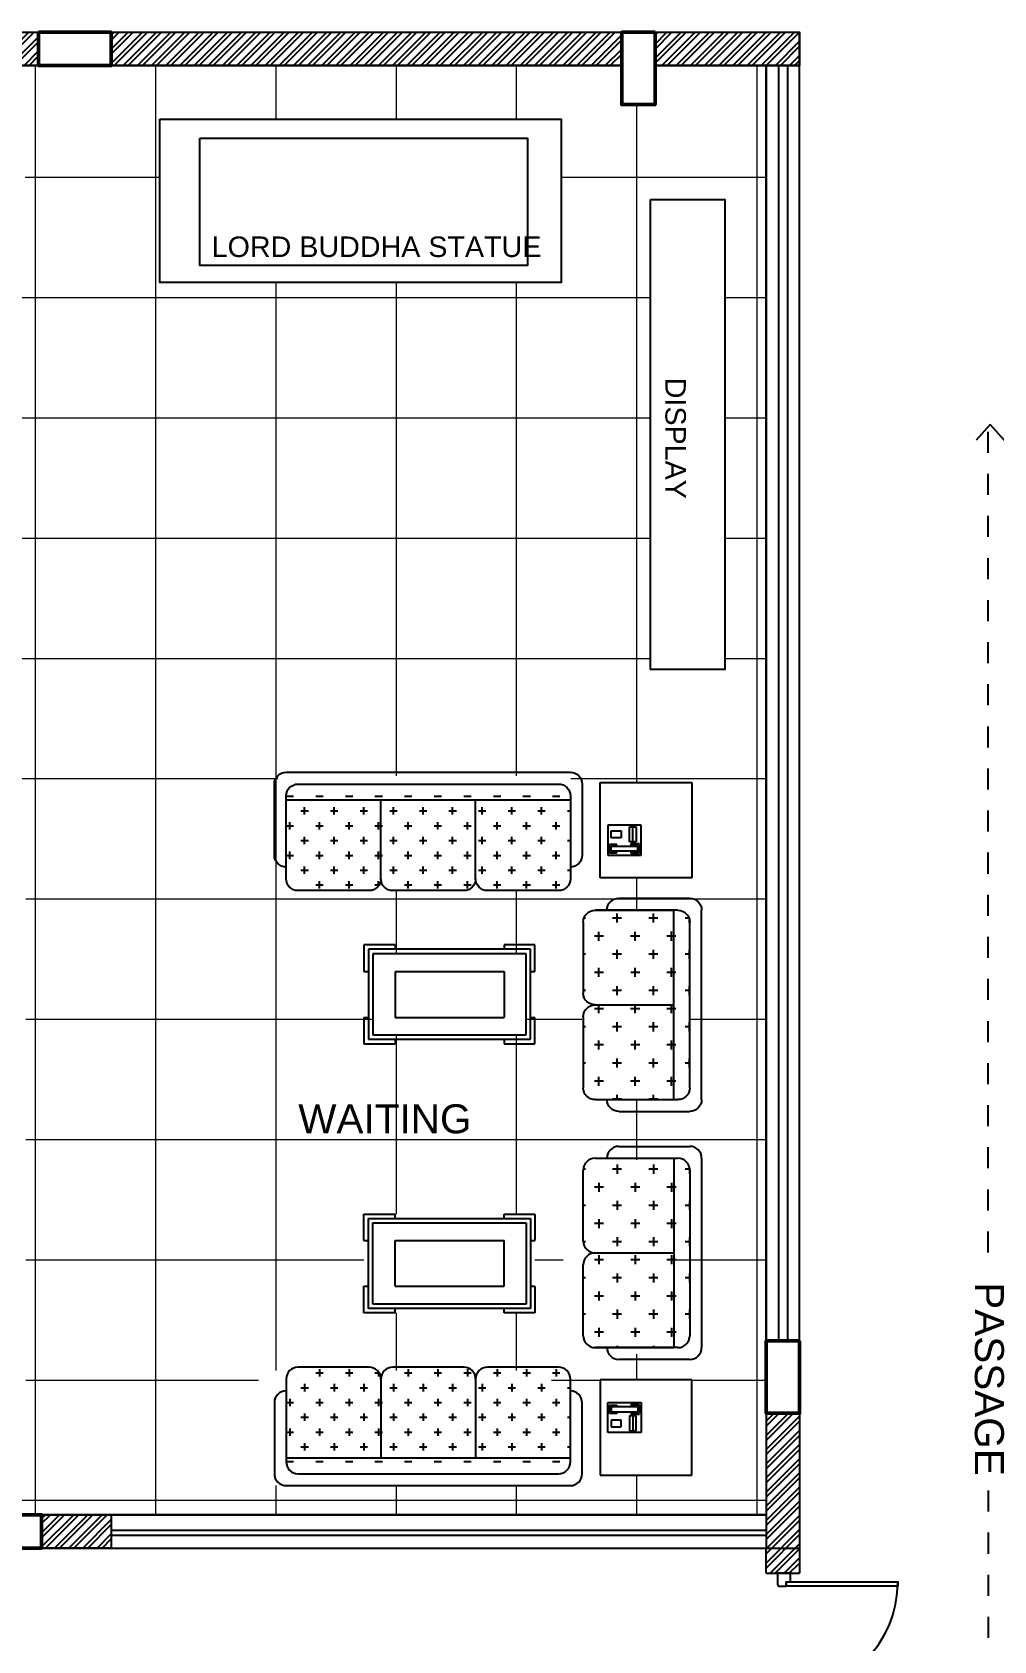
# Model space of a CAD drawing. Header units: millimetres. Extents: x 1521 to 3683, y 1649 to 3322.
# Drawn here: x 1562.47 to 1567.03, y 1672.68 to 1680.33 of the extents above; entities that cross this region are included whole.
import ezdxf

# ---------------------------------------------------------------- set-up
doc = ezdxf.new("R2010")
doc.units = ezdxf.units.MM
doc.header["$LTSCALE"] = 0.1
doc.linetypes.add('DASHED2', pattern=[0.375, 0.25, -0.125])
doc.layers.add('COL', color=1, linetype='Continuous', lineweight=50)
doc.styles.add('WORKING', font='ARIALN.TTF')
pattern_1 = [(45, (727.2251917623503, 588.5356169449387), (-0.0336759604540093, 0.0336759604540093), []), (45, (727.2251917623503, 588.5594294449385), (-0.0336759604540093, 0.0336759604540093), [])]

# ---------------------------------------------------------------- blocks, each defined once
blk = doc.blocks.new('CORNER')
at = {"ltscale": 0.02}
for p, q in [((836.5132669836594, 549.0750119954903), (836.5132669836594, 548.4943628972042)), ((837.1169068013776, 549.0750119954903), (836.5132669836594, 549.0750119954903)), ((837.1169068013776, 548.4943628972042), (837.1169068013776, 549.0750119954903)), ((836.5132669836594, 548.4943628972042), (837.1169068013776, 548.4943628972042))]:
    blk.add_line(p, q, dxfattribs=at)
blk = doc.blocks.new('5 SITE SOFA')
at = {"ltscale": 0.02}
h = blk.add_hatch(dxfattribs=at)
h.set_pattern_fill('CROSS', color=256, scale=0.0180844907407413, angle=90, style=0)
h.set_pattern_definition([(180, (1023.919534311578, 431.4869729357114), (-0.1148365162037068, 0.1148365162037069), [0.0574182581018534, -0.1722547743055604]), (90, (1023.890825182527, 431.4582638066607), (0.1148365162037069, 0.1148365162037068), [0.0574182581018534, -0.1722547743055603])])
edge = h.paths.add_edge_path()
edge.add_ellipse((837.3964713787731, 549.1077649624561), major_axis=(-0.05303300858895311, -0.05303300858895311), ratio=0.9999999999996051, start_angle=225.0000000001161, end_angle=314.9999999999887, ccw=False)
edge.add_line((837.3964713787726, 549.1827649624561), (837.8464713787721, 549.1827649624561))
edge.add_ellipse((837.8464713787721, 549.1077649624561), major_axis=(-0.0530330085890216, 0.0530330085890216), ratio=0.9999999999970204, start_angle=225.0000000000854, end_angle=314.9999999999146, ccw=False)
edge.add_line((837.9214713787721, 549.1077649624561), (837.9214713787721, 548.6077649624568))
edge.add_line((837.9214713787721, 548.6077649624568), (837.3214713787726, 548.6077649624568))
edge.add_line((837.321471378773, 548.6077649624568), (837.321471378773, 549.1077649624561))
edge = h.paths.add_edge_path()
edge.add_ellipse((837.9964713787721, 549.1077649624561), major_axis=(-0.05303300858895311, -0.05303300858895311), ratio=0.9999999999996051, start_angle=225.0000000001161, end_angle=314.9999999999887, ccw=False)
edge.add_line((837.9964713787718, 549.1827649624561), (838.4464713787712, 549.1827649624561))
edge.add_ellipse((838.4464713787712, 549.1077649624561), major_axis=(-0.0530330085890216, 0.0530330085890216), ratio=0.9999999999970204, start_angle=225.0000000000854, end_angle=314.9999999999146, ccw=False)
edge.add_line((838.5214713787714, 549.1077649624561), (838.5214713787714, 548.6077649624568))
edge.add_line((838.5214713787714, 548.6077649624568), (837.9214713787721, 548.6077649624568))
edge.add_line((837.9214713787721, 548.6077649624568), (837.9214713787721, 549.1077649624561))
edge = h.paths.add_edge_path()
edge.add_line((837.321471378773, 548.5827649624568), (837.321471378773, 548.6077649624569))
edge.add_line((837.321471378773, 548.6077649624568), (838.5214713787714, 548.6077649624568))
edge.add_line((838.5214713787714, 548.6077649624568), (838.5214713787714, 548.5827649624568))
edge.add_ellipse((838.4464713787712, 548.5827649624568), major_axis=(-0.05303300858895311, -0.05303300858895311), ratio=0.9999999999996055, start_angle=45.00000000001131, end_angle=134.9999999999887, ccw=False)
edge.add_line((838.4464713787712, 548.5077649624569), (837.3964713787726, 548.5077649624569))
edge.add_ellipse((837.3964713787726, 548.5827649624568), major_axis=(-0.0530330085889321, -0.0530330085889321), ratio=0.9999999999985669, start_angle=-45.00000000004093, end_angle=45.00000000004121, ccw=False)
at = {"linetype": 'Continuous'}
for p, q in [((836.9723857991933, 551.1391397175981), (836.5223857991932, 551.1391397175981)), ((836.447385799193, 551.0641397175983), (836.447385799193, 549.2641397175984)), ((836.5223857991932, 550.9891397175984), (836.5223857991932, 549.3391397175981)), ((837.1223857991932, 551.0641397175983), (836.5973857991928, 551.0641397175983)), ((836.5989175259821, 551.0641397175983), (836.5989175259821, 551.0175691993023)), ((836.6223857991931, 551.0641397175983), (836.6223857991928, 549.2641397175981)), ((836.6926675259822, 550.9706941993023), (836.6926675259822, 550.9238191993023)), ((836.8098550259821, 551.0410066993023), (836.7629800259821, 551.0410066993023)), ((836.7864175259821, 551.0641397175983), (836.7864175259821, 551.0175691993023)), ((836.8801675259822, 550.9706941993023), (836.8801675259822, 550.9238191993023)), ((836.9973550259821, 551.0410066993023), (836.9504800259822, 551.0410066993023)), ((836.9739175259821, 551.0641397175983), (836.9739175259821, 551.0175691993023)), ((837.047385799193, 551.0641397175983), (837.047385799193, 551.0641397175983)), ((837.0676675259822, 550.9706941993023), (837.0676675259822, 550.9238191993023)), ((837.1973857991928, 550.5391397175982), (837.1973857991928, 550.9891397175984)), ((836.5989175259821, 550.8769441993023), (836.5989175259821, 550.8300691993023)), ((836.7161050259822, 550.9472566993023), (836.6692300259822, 550.9472566993023)), ((836.7864175259821, 550.8769441993023), (836.7864175259821, 550.8300691993023)), ((836.9036050259822, 550.9472566993023), (836.8567300259822, 550.9472566993023)), ((836.9739175259821, 550.8769441993023), (836.9739175259821, 550.8300691993023)), ((837.0911050259822, 550.9472566993023), (837.0442300259821, 550.9472566993023)), ((837.1614175259821, 550.8769441993023), (837.1614175259821, 550.8300691993023)), ((836.6926675259822, 550.7831941993023), (836.6926675259822, 550.7363191993023)), ((836.8098550259821, 550.8535066993023), (836.7629800259821, 550.8535066993023)), ((836.8801675259822, 550.7831941993023), (836.8801675259822, 550.7363191993023)), ((836.9973550259821, 550.8535066993023), (836.9504800259822, 550.8535066993023)), ((837.0676675259822, 550.7831941993023), (837.0676675259822, 550.7363191993023)), ((837.1848550259821, 550.8535066993023), (837.1379800259822, 550.8535066993023)), ((836.5989175259821, 550.6894441993023), (836.5989175259821, 550.6425691993023)), ((836.7161050259822, 550.7597566993023), (836.6692300259822, 550.7597566993023)), ((836.8098550259821, 550.6660066993023), (836.7629800259821, 550.6660066993023)), ((836.7864175259821, 550.6894441993023), (836.7864175259821, 550.6425691993023)), ((836.9036050259822, 550.7597566993023), (836.8567300259822, 550.7597566993023)), ((836.9973550259821, 550.6660066993023), (836.9504800259822, 550.6660066993023)), ((836.9739175259821, 550.6894441993023), (836.9739175259821, 550.6425691993023)), ((837.0911050259822, 550.7597566993023), (837.0442300259821, 550.7597566993023)), ((837.1848550259821, 550.6660066993023), (837.1379800259822, 550.6660066993023)), ((837.1614175259821, 550.6894441993023), (837.1614175259821, 550.6425691993023)), ((836.7161050259822, 550.5722566993023), (836.6692300259822, 550.5722566993023)), ((836.6926675259822, 550.5956941993023), (836.6926675259822, 550.5488191993022)), ((836.9036050259822, 550.5722566993023), (836.8567300259822, 550.5722566993023)), ((836.8801675259822, 550.5956941993023), (836.8801675259822, 550.5488191993022)), ((837.0911050259822, 550.5722566993023), (837.0442300259821, 550.5722566993023)), ((837.0676675259822, 550.5956941993023), (837.0676675259822, 550.5488191993022)), ((836.5989175259821, 550.5019441993023), (836.5989175259821, 550.4550691993023)), ((837.1223857991932, 550.4641397175983), (836.6223857991931, 550.4641397175983)), ((836.8098550259821, 550.4785066993023), (836.7629800259821, 550.4785066993023)), ((836.7864175259821, 550.5019441993023), (836.7864175259821, 550.4550691993023)), ((836.9973550259821, 550.4785066993023), (836.9504800259822, 550.4785066993023)), ((836.9739175259821, 550.5019441993023), (836.9739175259821, 550.4550691993023)), ((837.1665291690546, 550.4785066993023), (837.1379800259822, 550.4785066993023)), ((837.1614175259821, 550.5019441993023), (837.1614175259821, 550.4750965734536)), ((836.7161050259822, 550.3847566993023), (836.6692300259822, 550.3847566993023)), ((836.6926675259822, 550.4081941993023), (836.6926675259822, 550.3613191993023)), ((836.9036050259822, 550.3847566993023), (836.8567300259822, 550.3847566993023)), ((836.8801675259822, 550.4081941993023), (836.8801675259822, 550.3613191993023)), ((837.0911050259822, 550.3847566993023), (837.0442300259821, 550.3847566993023)), ((837.0676675259822, 550.4081941993023), (837.0676675259822, 550.3613191993023)), ((837.1973857991928, 549.9391397175982), (837.1973857991928, 550.3891397175984)), ((836.5989175259821, 550.3144441993023), (836.5989175259821, 550.2675691993023)), ((836.8098550259821, 550.2910066993023), (836.7629800259821, 550.2910066993023)), ((836.7864175259821, 550.3144441993023), (836.7864175259821, 550.2675691993023)), ((836.9973550259821, 550.2910066993023), (836.9504800259822, 550.2910066993023)), ((836.9739175259821, 550.3144441993023), (836.9739175259821, 550.2675691993023)), ((837.1848550259821, 550.2910066993023), (837.1379800259822, 550.2910066993023)), ((837.1614175259821, 550.3144441993023), (837.1614175259821, 550.2675691993023)), ((836.7161050259822, 550.1972566993023), (836.6692300259822, 550.1972566993023)), ((836.6926675259822, 550.2206941993023), (836.6926675259822, 550.1738191993023)), ((836.9036050259822, 550.1972566993023), (836.8567300259822, 550.1972566993023)), ((836.8801675259822, 550.2206941993023), (836.8801675259822, 550.1738191993023)), ((837.0911050259822, 550.1972566993023), (837.0442300259821, 550.1972566993023)), ((837.0676675259822, 550.2206941993023), (837.0676675259822, 550.1738191993023)), ((836.5989175259821, 550.1269441993023), (836.5989175259821, 550.0800691993023)), ((836.8098550259821, 550.1035066993023), (836.7629800259821, 550.1035066993023)), ((836.7864175259821, 550.1269441993023), (836.7864175259821, 550.0800691993023)), ((836.9973550259821, 550.1035066993023), (836.9504800259822, 550.1035066993023)), ((836.9739175259821, 550.1269441993023), (836.9739175259821, 550.0800691993023)), ((837.1848550259821, 550.1035066993023), (837.1379800259822, 550.1035066993023)), ((837.1614175259821, 550.1269441993023), (837.1614175259821, 550.0800691993023)), ((836.7161050259822, 550.0097566993023), (836.6692300259822, 550.0097566993023)), ((836.6926675259822, 550.0331941993023), (836.6926675259822, 549.9863191993023)), ((836.9036050259822, 550.0097566993023), (836.8567300259822, 550.0097566993023)), ((836.8801675259822, 550.0331941993023), (836.8801675259822, 549.9863191993023)), ((837.0911050259822, 550.0097566993023), (837.0442300259821, 550.0097566993023)), ((837.0676675259822, 550.0331941993023), (837.0676675259822, 549.9863191993023)), ((836.5989175259821, 549.9394441993023), (836.5989175259821, 549.8925691993023)), ((837.1223857991932, 549.8641397175982), (836.6223857991931, 549.8641397175982)), ((836.8098550259821, 549.9160066993023), (836.7629800259821, 549.9160066993023)), ((836.7864175259821, 549.9394441993023), (836.7864175259821, 549.8925691993023)), ((836.9973550259821, 549.9160066993023), (836.9504800259822, 549.9160066993023)), ((836.9739175259821, 549.9394441993023), (836.9739175259821, 549.8925691993023)), ((837.1848550259821, 549.9160066993023), (837.1379800259822, 549.9160066993023)), ((837.1614175259821, 549.9394441993023), (837.1614175259821, 549.8925691993023)), ((836.5989175259821, 549.7519441993023), (836.5989175259821, 549.7050691993023)), ((836.7161050259822, 549.8222566993023), (836.6692300259822, 549.8222566993023)), ((836.6926675259822, 549.8456941993023), (836.6926675259822, 549.7988191993023)), ((836.7864175259821, 549.7519441993023), (836.7864175259821, 549.7050691993023)), ((836.9036050259822, 549.8222566993023), (836.8567300259822, 549.8222566993023)), ((836.8801675259822, 549.8456941993023), (836.8801675259822, 549.7988191993023)), ((836.9739175259821, 549.7519441993023), (836.9739175259821, 549.7050691993023)), ((837.0911050259822, 549.8222566993023), (837.0442300259821, 549.8222566993023)), ((837.0676675259822, 549.8456941993023), (837.0676675259822, 549.7988191993023)), ((837.1614175259821, 549.7519441993023), (837.1614175259821, 549.7050691993023)), ((837.1973857991928, 549.3391397175981), (837.1973857991928, 549.7891397175982)), ((836.6926675259822, 549.6581941993023), (836.6926675259822, 549.6113191993023)), ((836.8098550259821, 549.7285066993023), (836.7629800259821, 549.7285066993023)), ((836.8801675259822, 549.6581941993023), (836.8801675259822, 549.6113191993023)), ((836.9973550259821, 549.7285066993023), (836.9504800259822, 549.7285066993023)), ((837.0676675259822, 549.6581941993023), (837.0676675259822, 549.6113191993023)), ((837.1848550259821, 549.7285066993023), (837.1379800259822, 549.7285066993023)), ((836.5989175259821, 549.5644441993023), (836.5989175259821, 549.5175691993023)), ((836.7161050259822, 549.6347566993023), (836.6692300259822, 549.6347566993023)), ((836.8098550259821, 549.5410066993023), (836.7629800259821, 549.5410066993023)), ((836.7864175259821, 549.5644441993023), (836.7864175259821, 549.5175691993023)), ((836.9036050259822, 549.6347566993023), (836.8567300259822, 549.6347566993023)), ((836.9973550259821, 549.5410066993023), (836.9504800259822, 549.5410066993023)), ((836.9739175259821, 549.5644441993023), (836.9739175259821, 549.5175691993023)), ((837.0911050259822, 549.6347566993023), (837.0442300259821, 549.6347566993023)), ((837.1848550259821, 549.5410066993023), (837.1379800259822, 549.5410066993023)), ((837.1614175259821, 549.5644441993023), (837.1614175259821, 549.5175691993023)), ((836.7161050259822, 549.4472566993023), (836.6692300259822, 549.4472566993023)), ((836.6926675259822, 549.4706941993023), (836.6926675259822, 549.4238191993023)), ((836.9036050259822, 549.4472566993023), (836.8567300259822, 549.4472566993023)), ((836.8801675259822, 549.4706941993023), (836.8801675259822, 549.4238191993023)), ((837.0911050259822, 549.4472566993023), (837.0442300259821, 549.4472566993023)), ((837.0676675259822, 549.4706941993023), (837.0676675259822, 549.4238191993023)), ((836.5989175259821, 549.3769441993022), (836.5989175259821, 549.3300691993023)), ((836.8098550259821, 549.3535066993023), (836.7629800259821, 549.3535066993023)), ((836.7864175259821, 549.3769441993022), (836.7864175259821, 549.3300691993023)), ((836.9973550259821, 549.3535066993023), (836.9504800259822, 549.3535066993023)), ((836.9739175259821, 549.3769441993022), (836.9739175259821, 549.3300691993023)), ((837.1848550259821, 549.3535066993023), (837.1379800259822, 549.3535066993023)), ((837.1614175259821, 549.3769441993022), (837.1614175259821, 549.3300691993023)), ((836.5973857991928, 549.2641397175981), (837.1223857991932, 549.2641397175981)), ((836.6926675259822, 549.2831941993023), (836.6926675259822, 549.2641397175984)), ((836.8801675259822, 549.2831941993023), (836.8801675259822, 549.2641397175984)), ((837.047385799193, 549.2641397175981), (837.047385799193, 549.2641397175981)), ((837.0676675259822, 549.2831941993023), (837.0676675259822, 549.2641397175984)), ((836.522385799193, 549.1891397175982), (836.9723857991933, 549.1891397175982)), ((837.3964713787731, 549.1827649624561), (837.8464713787721, 549.1827649624561)), ((837.3964713787731, 549.1827649624561), (837.8464713787721, 549.1827649624561)), ((837.9964713787721, 549.1827649624561), (838.4464713787712, 549.1827649624561)), ((837.321471378773, 549.1077649624563), (837.321471378773, 548.6077649624569)), ((837.321471378773, 548.5827649624568), (837.321471378773, 549.1077649624563)), ((837.321471378773, 549.0327649624563), (837.321471378773, 549.0327649624563)), ((837.9214713787721, 549.1077649624563), (837.9214713787721, 548.6077649624569)), ((838.5214713787714, 549.1077649624563), (838.5214713787714, 548.5827649624568)), ((838.5214713787714, 549.0327649624563), (838.5214713787714, 549.0327649624563)), ((837.2464713787732, 548.5077649624571), (837.2464713787732, 548.9577649624562)), ((838.5964713787711, 548.9577649624562), (838.5964713787711, 548.5077649624571)), ((838.5214713787714, 548.6077649624569), (837.321471378773, 548.6077649624569)), ((838.5214713787714, 548.4327649624572), (837.321471378773, 548.4327649624572)), ((838.4464713787712, 548.5077649624571), (837.3964713787726, 548.5077649624571))]:
    blk.add_line(p, q, dxfattribs=at)
for centre, radius, start, end in [((836.522385799193, 551.0641397175982), 0.0750000000000685, 89.999999999896, 179.999999999896), ((836.9723857991933, 551.0641397175983), 0.0749999999999315, 0, 90), ((836.5973857991928, 550.9891397175984), 0.0750000000000685, 90, 180), ((837.122385799193, 550.9891397175984), 0.0750000000000685, 0, 89.999999999896), ((837.1223857991932, 550.5391397175981), 0.0749999999997944, 270, 1.040036e-10), ((837.122385799193, 550.3891397175984), 0.0750000000000685, 0, 89.999999999896), ((837.1223857991932, 549.9391397175981), 0.0749999999999315, 270, 1.040036e-10), ((837.1223857991932, 549.9391397175981), 0.0749999999997944, 270, 1.040036e-10), ((837.122385799193, 549.7891397175982), 0.0750000000000685, 0, 89.999999999896), ((837.122385799193, 549.7891397175982), 0.0750000000000685, 0, 89.999999999896), ((836.5973857991928, 549.3391397175981), 0.0749999999999315, 179.999999999896, 270), ((837.122385799193, 549.3391397175981), 0.0749999999999315, 270.000000000104, 1.040036e-10), ((836.522385799193, 549.2641397175984), 0.0749999999999315, 180, 270), ((836.9723857991933, 549.2641397175979), 0.0749999999997944, 270, 1.040036e-10), ((837.3964713787731, 549.1077649624563), 0.0749999999998972, 90, 180), ((837.3964713787731, 549.1077649624563), 0.0749999999998972, 90, 180), ((837.3964713787731, 549.1077649624563), 0.0749999999998972, 90, 180), ((837.8464713787721, 549.1077649624563), 0.0749999999998972, 0, 90), ((837.9964713787721, 549.1077649624563), 0.0749999999998972, 90, 180), ((838.4464713787712, 549.1077649624563), 0.0749999999998972, 0, 90), ((837.321471378773, 548.9577649624562), 0.0749999999998972, 90, 180), ((838.5214713787714, 548.9577649624562), 0.0749999999998972, 0, 90), ((837.3964713787731, 548.5827649624568), 0.0749999999998972, 180, 270), ((838.4464713787712, 548.5827649624568), 0.0749999999998972, 270, 0), ((837.321471378773, 548.5077649624571), 0.0749999999998972, 180, 270), ((838.5214713787714, 548.5077649624571), 0.0749999999998972, 270, 0)]:
    blk.add_arc(centre, radius, start, end, dxfattribs=at)
blk.add_blockref('CORNER', (0, 0))
blk = doc.blocks.new('Phone - Desk')
at = {"linetype": 'Continuous'}
for p, q in [((-4.5, -5), (-4.5, 5)), ((-4.5, 5), (4.5, 5)), ((4.5, 5), (4.5, -5)), ((-4, 4.5), (-4, 2)), ((-4, 2), (-3.25, 2)), ((-3.75, 4.5), (-3.75, 2.25)), ((-1.25, 4.5), (-3.75, 4.5)), ((-3.75, 2.25), (-3.25, 2.25)), ((-3.25, 4), (-3.25, -4)), ((-3.25, 4), (-1.75, 4)), ((-1.75, -4), (-1.75, 4)), ((-1.75, 2.25), (-1.25, 2.25)), ((-1.75, 2), (-1, 2)), ((-1.25, 2.25), (-1.25, 4.5)), ((-1, 2), (-1, 4.5)), ((4, 3.5), (-0.5, 3.5)), ((-0.5, 3.5), (-0.5, 1.5)), ((-0.5, 2.5), (4, 2.5)), ((-0.5, 1.5), (4, 1.5)), ((4, 1.5), (4, 3.5)), ((-3.75, -2.25), (-3.25, -2.25)), ((-3.75, -4.5), (-3.75, -2.25)), ((-1.25, -4.5), (-3.75, -4.5)), ((-3.25, -4), (-1.75, -4)), ((-1.75, -2.25), (-1.25, -2.25)), ((-1.25, -2.25), (-1.25, -4.5)), ((2.75, -1), (0.75, -1)), ((0.75, -1), (0.75, -4)), ((0.75, -4), (2.75, -4)), ((2.75, -4), (2.75, -1)), ((4.5, -5), (-4.5, -5))]:
    blk.add_line(p, q, dxfattribs=at)
blk = doc.blocks.new('cenre table')
for p, q in [((-66.60446158378909, 25.48061522629723), (-66.60446158378909, 40.07621152013597)), ((-66.60446158378909, 40.07621152013597), (-49.31510183973296, 40.07621152013597)), ((-64.14252676071192, 37.61427669705881), (25.85747323928809, 37.61427669705881)), ((-64.14252676071192, -12.38572330294118), (-64.14252676071192, 37.61427669705881)), ((-49.31510183973296, 37.61427669705881), (-49.31510183973296, 40.07621152013597)), ((11.29449104164087, 37.61427669705881), (11.29449104164087, 40.07621152013597)), ((11.29449104164087, 40.07621152013597), (28.31940806236526, 40.07621152013597)), ((25.85747323928809, 37.61427669705881), (25.85747323928809, -12.38572330294118)), ((28.31940806236526, 40.07621152013597), (28.31940806236526, 25.48061522629723)), ((-61.68059193772203, 35.15234187398164), (23.39553841629822, 35.15234187398164)), ((-61.68059193772203, -9.923788479864015), (-61.68059193772203, 35.15234187398164)), ((23.39553841629822, 35.15234187398164), (23.39553841629822, -9.923788479864015)), ((-66.60446158378909, 25.48061522629723), (-64.14252676071192, 25.48061522629723)), ((-49.31510183973296, 25.48061522629723), (11.29449104164087, 25.48061522629723)), ((-49.31510183973296, 0), (-49.31510183973296, 25.48061522629723)), ((11.29449104164087, 0), (11.29449104164087, 25.48061522629723)), ((25.85747323928809, 25.48061522629723), (28.31940806236526, 25.48061522629723)), ((-66.60446158378909, -14.84765812583646), (-66.60446158378909, 0)), ((-66.60446158378909, 0), (-64.14252676071192, 0)), ((-49.31510183973296, 0), (11.29449104164087, 0)), ((25.85747323928809, 0), (28.31940806236526, 0)), ((28.31940806236526, 0), (28.31940806236526, -14.84765812583646)), ((-49.31510183973296, -14.84765812583646), (-66.60446158378909, -14.84765812583646)), ((25.85747323928809, -12.38572330294118), (-64.14252676071192, -12.38572330294118)), ((23.39553841629822, -9.923788479864015), (-61.68059193772203, -9.923788479864015)), ((-49.31510183973296, -14.84765812583646), (-49.31510183973296, -12.38572330294118)), ((11.29449104164087, -14.84765812583646), (11.29449104164087, -12.38572330294118)), ((28.31940806236526, -14.84765812583646), (11.29449104164087, -14.84765812583646))]:
    blk.add_line(p, q)

msp = doc.modelspace()

# ---------------------------------------------------------------- hatches: boundary and pattern name
h = msp.add_hatch()
h.set_pattern_fill('STEEL', color=256, scale=0.015, style=0)
h.set_pattern_definition(pattern_1)
h.paths.add_polyline_path([(1565.425142083318, 1680.328352692028), (1566.111653916298, 1680.328352692028), (1566.111653916298, 1680.169970696817), (1565.425142083318, 1680.169970696817)])
h.paths.add_polyline_path([(1562.840721406296, 1680.328352692025), (1565.266760088068, 1680.328352692025), (1565.266760088068, 1680.169970696817), (1562.840721406296, 1680.169970696817)])
h.paths.add_polyline_path([(1559.769487933579, 1680.328352692033), (1562.496412721026, 1680.328352692033), (1562.496412721026, 1680.169970696817), (1559.769487933579, 1680.169970696817)])
h.paths.add_polyline_path([(1558.815318107153, 1680.328352692033), (1559.42517924827, 1680.328352692033), (1559.42517924827, 1680.169970696821), (1558.815318107153, 1680.169970696821)])
at = {"lineweight": 0}
h = msp.add_hatch(dxfattribs=at)
h.set_pattern_fill('NET', color=9, scale=0.18, style=0)
h.set_pattern_definition([(0, (0, 0), (0, 0.5714999999999999), []), (90, (0, 0), (-0.5714999999999999, 0), [])])
h.paths.add_polyline_path([(1562.43305994515, 1679.41877641972), (1558.985841343694, 1679.41877641972), (1558.985841343694, 1679.744852599656), (1562.43305994515, 1679.744852599656)])
h.paths.add_polyline_path([(1564.978809211119, 1679.139201349922), (1563.071737867844, 1679.139201349922), (1563.071737867844, 1679.914767452397), (1564.97880921112, 1679.914767452397)])
h.paths.add_polyline_path([(1565.403453308932, 1679.532901133826), (1565.755737831988, 1679.532901133826), (1565.755737831988, 1677.299207780152), (1565.403453308932, 1677.299207780152)])
h.paths.add_polyline_path([(1558.98371622044, 1673.574394839639), (1558.98371622044, 1676.297889636395), (1562.435185068404, 1676.297889636395), (1562.435185068404, 1673.574394839639)])
h.paths.add_polyline_path([(1561.841874179594, 1678.421327114398), (1561.841874179594, 1677.951640602866), (1559.57702710925, 1677.951640602866), (1559.577027109251, 1678.421327114398)])
edge = h.paths.add_edge_path()
edge.add_arc((1560.424785249785, 1678.628459161297), 0.1886292329754155, 0, 360)
edge = h.paths.add_edge_path()
edge.add_arc((1561.084802832884, 1678.628459161297), 0.1886292329754155, 0, 360)
h.paths.add_polyline_path([(1564.811907845653, 1675.563894669664), (1564.08405758983, 1675.563894669664), (1564.08405758983, 1675.949533659982), (1564.811907845653, 1675.949533659981)])
h.paths.add_polyline_path([(1564.854032937222, 1674.712247264332), (1564.854032937222, 1674.242358090879), (1564.041932498261, 1674.242358090879), (1564.041932498261, 1674.712247264332)])
h.paths.add_polyline_path([(1563.632775279408, 1676.249290702844), (1563.632775279408, 1676.795315459286), (1565.024449080564, 1676.795315459286), (1565.024449080564, 1676.249290702844)])
h.paths.add_polyline_path([(1565.058405506139, 1675.261843779715), (1565.100056345765, 1676.139751274601), (1565.596472393826, 1676.185538318764), (1565.589831102206, 1675.242313598369)])
h.paths.add_polyline_path([(1563.540623857002, 1673.422226139585), (1563.540623857002, 1673.968250896027), (1564.932297658157, 1673.968250896026), (1564.932297658157, 1673.422226139585)])
h.paths.add_polyline_path([(1565.504320971419, 1674.032003280107), (1565.007904923358, 1674.07779032427), (1564.966254083732, 1674.955697819156), (1565.497679679799, 1674.975228000501)])
h.paths.add_polyline_path([(1565.164395827431, 1676.309649951206), (1565.164395827431, 1676.762379814494), (1565.599882651146, 1676.762379814494), (1565.599882651146, 1676.309649951206)])
h.paths.add_polyline_path([(1565.266760088108, 1680.169970696817), (1565.266760088068, 1679.984044006763), (1565.425142083279, 1679.984044006758), (1565.425142083279, 1680.169970696817), (1565.953271921085, 1680.169970696817), (1565.953271921086, 1673.283796991395), (1558.90871622044, 1673.283796991394), (1558.90871622044, 1680.169970696817)])
h.paths.add_polyline_path([(1565.599882651146, 1673.924366891223), (1565.599882651146, 1673.471637027935), (1565.164395827431, 1673.471637027935), (1565.164395827431, 1673.924366891223)])
h = msp.add_hatch()
h.set_pattern_fill('STEEL', color=256, scale=0.015, style=0)
h.set_pattern_definition(pattern_1)
h.paths.add_polyline_path([(1566.111653916298, 1673.765829150772), (1565.953271921086, 1673.765829150772), (1565.953271921086, 1673.283796991395), (1565.953271921085, 1673.125414996184), (1566.111653916298, 1673.125414996184)])
h.paths.add_polyline_path([(1566.111653916298, 1673.125414996184), (1565.952931387564, 1673.125414996184), (1565.952931387564, 1673.005284606759), (1566.111313382783, 1673.005284606759)])
h = msp.add_hatch()
h.set_pattern_fill('STEEL', color=256, scale=0.015, style=0)
h.set_pattern_definition([(45, (0, 94.5672345253754), (-0.0336759604540093, 0.0336759604540093), []), (45, (0, 94.5910470253754), (-0.0336759604540093, 0.0336759604540093), [])])
h.paths.add_polyline_path([(1562.510185068404, 1673.283796991394), (1562.841551304023, 1673.283796991394), (1562.841551304023, 1673.125414996184), (1562.510185068404, 1673.125414996184)])

# ---------------------------------------------------------------- linework, layer by layer
for p, q in [((1558.815318107153, 1680.328352692033), (1566.111653916298, 1680.328352692028)), ((1566.111653916298, 1674.110137836043), (1566.111653916298, 1680.328352692028)), ((1558.815318107153, 1680.169970696817), (1565.266760088068, 1680.169970696817)), ((1565.425142083279, 1680.169970696817), (1565.953271921085, 1680.169970696817)), ((1565.953271921085, 1674.110137836043), (1565.953271921085, 1680.169970696817)), ((1565.953271921085, 1680.169970696817), (1566.111653916298, 1680.169970696817)), ((1566.012547927603, 1674.110137836043), (1566.012547927603, 1680.169970696817)), ((1566.055597404433, 1674.110137836043), (1566.055597404433, 1680.169970696817)), ((1565.953271921085, 1673.765829150772), (1565.953271921085, 1673.125414996184)), ((1566.111653916298, 1673.765829150772), (1566.111653916298, 1673.125414996184)), ((1562.510185068404, 1673.283796991394), (1565.953271921085, 1673.283796991395)), ((1562.841551304023, 1673.211043915233), (1565.953271921085, 1673.211043915234)), ((1562.841551304023, 1673.186865177898), (1565.953271921085, 1673.186865177898)), ((1562.510185068404, 1673.125414996184), (1566.111653916298, 1673.125414996184)), ((1565.952931387564, 1673.005284606759), (1565.952931387564, 1673.125414996184)), ((1565.953271921085, 1673.125414996184), (1566.111653916298, 1673.125414996184)), ((1566.111653916298, 1673.125414996184), (1566.111313382783, 1673.005284606759)), ((1565.952931387564, 1673.005284606759), (1566.111313382783, 1673.005284606759)), ((1566.04749331263, 1672.964476107592), (1566.04749331263, 1672.944071858009)), ((1566.04749331263, 1672.964476107592), (1566.067897562214, 1672.964476107592))]:
    msp.add_line(p, q)
at = {"linetype": 'DASHED2'}
for p, q in [((1567.017008916785, 1678.463529111003), (1566.899654058991, 1678.332379158929)), ((1567.00667699365, 1674.529725846868), (1567.00667699365, 1678.451982667595)), ((1567.017008916785, 1678.463529111003), (1567.134363774579, 1678.332379158929)), ((1567.00667699365, 1673.3984683666), (1567.00667699365, 1669.476211545873))]:
    msp.add_line(p, q, dxfattribs=at)
for points in [[(1559.769487933579, 1680.328352692033), (1562.496412721026, 1680.328352692033), (1562.496412721026, 1680.169970696817), (1559.769487933579, 1680.169970696817)], [(1562.840721406296, 1680.328352692025), (1565.266760088068, 1680.328352692025), (1565.266760088068, 1680.169970696817), (1562.840721406296, 1680.169970696817)], [(1565.425142083318, 1680.328352692028), (1566.111653916298, 1680.328352692028), (1566.111653916298, 1680.169970696817), (1565.425142083318, 1680.169970696817)], [(1563.071737867844, 1679.914767452397), (1564.978809211119, 1679.914767452397), (1564.978809211119, 1679.139201349922), (1563.071737867844, 1679.139201349922)], [(1563.262982403824, 1679.824134150398), (1564.819079677493, 1679.824134150398), (1564.819079677493, 1679.219412725731), (1563.262982403824, 1679.219412725731)], [(1565.403453308932, 1679.532901133826), (1565.755737831988, 1679.532901133826), (1565.755737831988, 1677.299207780152), (1565.403453308932, 1677.299207780152)], [(1562.510185068404, 1673.283796991394), (1562.841551304023, 1673.283796991394), (1562.841551304023, 1673.125414996184), (1562.510185068404, 1673.125414996184)], [(1566.04749331263, 1672.944071858009), (1566.04749331263, 1672.964476107592), (1566.5780038018, 1672.964476107592), (1566.5780038018, 1672.944071858009)]]:
    msp.add_lwpolyline(points, close=True)
for points in [[(1565.266760088108, 1680.169970696817), (1565.266760088068, 1679.984044006763), (1565.425142083279, 1679.984044006758), (1565.425142083279, 1680.156198349398), (1565.425142083279, 1680.169970696817), (1565.953271921085, 1680.169970696817), (1565.953271921086, 1673.283796991395), (1562.165876383133, 1673.283796991394), (1558.90871622044, 1673.283796991394), (1558.90871622044, 1680.169970696817), (1565.266760088108, 1680.16997069547)], [(1566.067897562214, 1672.964476107592), (1566.067897562214, 1673.005284606759), (1566.006684813463, 1673.005284606759), (1566.006684813463, 1672.952233557842)], [(1566.014846513296, 1672.944071858009), (1566.04749331263, 1672.944071858009)]]:
    msp.add_lwpolyline(points)
for centre, radius, start, end in [((1566.014846513296, 1672.952233557842), 0.0081616998334125, 180, 270), ((1566.04749331263, 1672.964476107592), 0.5305104891715852, 270, 0)]:
    msp.add_arc(centre, radius, start, end)
at = {"layer": 'COL'}
for points in [[(1562.496412721026, 1680.328352692028), (1562.840721406296, 1680.328352692028), (1562.840721406296, 1680.169970696817), (1562.496412721026, 1680.169970696817)], [(1562.496412721065, 1680.328352692025), (1562.840721406333, 1680.328352692025), (1562.840721406333, 1680.169970696813), (1562.496412721065, 1680.169970696813)], [(1565.425142083279, 1680.328352692032), (1565.425142083279, 1679.984044006763), (1565.266760088068, 1679.984044006763), (1565.266760088068, 1680.328352692032)], [(1565.425142083318, 1680.328352692028), (1565.425142083318, 1679.984044006758), (1565.266760088108, 1679.984044006758), (1565.266760088108, 1680.328352692028)], [(1566.111653916298, 1674.110137836043), (1566.111653916298, 1673.765829150772), (1565.953271921085, 1673.765829150772), (1565.953271921085, 1674.110137836043)], [(1562.165876383133, 1673.283796991394), (1562.510185068404, 1673.283796991394), (1562.510185068404, 1673.125414996184), (1562.165876383133, 1673.125414996184)]]:
    msp.add_lwpolyline(points, close=True, dxfattribs=at)

# ---------------------------------------------------------------- block references
for name, p, xscale, yscale, zscale, rotation in [('5 SITE SOFA', (1976.970654824049, 2304.14733005224), -0.75, 0.75, 0.75, 90), ('Phone - Desk', (1565.279233231268, 1676.488990578444), -0.0158573737871848, 0.0158573737871848, 0.0158573737869649, 270), ('cenre table', (1564.611752425436, 1675.864632854623), -0.0085552816377685, 0.0085552816377685, 0.0085552816381126, 180), ('5 SITE SOFA', (1976.970654824049, 1046.08668679019), 0.75, 0.75, 0.75, 90), ('Phone - Desk', (1565.279233231268, 1673.745026263985), 0.0158573737871848, 0.0158573737871848, 0.0158573737869649, 270)]:
    msp.add_blockref(name, p, dxfattribs=dict(xscale=xscale, yscale=yscale, zscale=zscale, rotation=rotation))
at = {"xscale": 0.0085552816377685, "yscale": 0.0085552816377685, "zscale": 0.0085552816381126}
msp.add_blockref('cenre table', (1564.611752425436, 1674.369383987806), dxfattribs=at)

# ---------------------------------------------------------------- texts
at = {"ltscale": 0.2, "width": 3.643625870199839, "attachment_point": 1, "style": 'WORKING'}
for s, insert, char_height in [('{\\f@Arial Unicode MS|b0|i0|c0|p34;LORD BUDDHA STATUE}', (1563.318540329025, 1679.357496110721), 0.0975), ('{\\f@Arial Unicode MS|b0|i0|c0|p34;WAITING}', (1563.729810782484, 1675.233858454693), 0.1377234741082911)]:
    msp.add_mtext(s, dxfattribs=dict(at, insert=insert, char_height=char_height))
at = {"ltscale": 0.2, "width": 3.643625870199839, "attachment_point": 1, "rotation": 270, "style": 'WORKING'}
for s, insert, char_height in [('{\\f@Arial Unicode MS|b0|i0|c0|p34;DISPLAY}', (1565.571259867564, 1678.686203926951), 0.0975), ('{\\f@Arial Unicode MS|b0|i0|c0|p34;PASSAGE}', (1567.081960197739, 1674.388449641424), 0.1377234741082911)]:
    msp.add_mtext(s, dxfattribs=dict(at, insert=insert, char_height=char_height))

doc.saveas('drawing.dxf')
